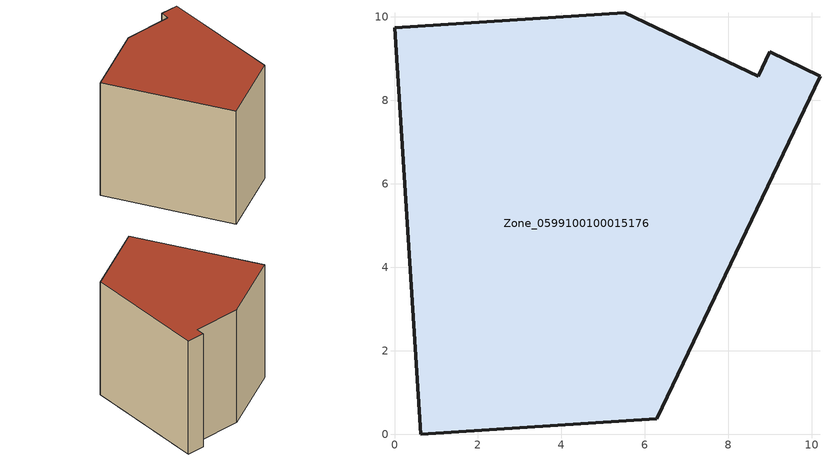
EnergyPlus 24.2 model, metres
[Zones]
Zone_0599100100015176
 floor ground (C_G): 0,9.75 5.51,10.1 8.71,8.58 8.99,9.16 10.19,8.58 6.28,0.37 0.63,0 z0
 wall outside (C_F): 0.63,0 6.28,0.37 10.19,8.58 8.99,9.16 8.71,8.58 5.51,10.1 0,9.75 0.63,0 z0:9.39
 roof outside (C_R): 5.51,10.1 0,9.75 0.63,0 6.28,0.37 10.19,8.58 8.99,9.16 8.71,8.58 z9.39
[BUILDING]
Pand.0599100100015176: North Axis=0; Terrain=City; Loads Convergence Tolerance Value=0.04; Temperature Convergence Tolerance Value=0.4; Solar Distribution=FullExterior; Maximum Number of Warmup Days=25; Minimum Number of Warmup Days=1
[Site:Location]
Rotterdam.The.Hague.AP_ZH_NLD Design_Conditions: Latitude=51.96; Longitude=4.45; Time Zone=1; Elevation=-4.5
[SITE:GROUNDTEMPERATURE:BUILDINGSURFACE]
18, 18, 18, 18, 18, 18, 18, 18, 18, 18, 18, 18
[MATERIAL] Thermal Absorptance=0.9; Solar Absorptance=0.7; Visible Absorptance=0.7
Name | Roughness | Thickness | Conductivity | Density | Specific Heat
G.TC.2015-2018 | MediumSmooth | 0.15 | 0.0428571 | 540 | 1210
F.TC.2015-2018 | Rough | 0.3 | 0.0666667 | 1920 | 840
R.TC.2015-2018 | MediumRough | 0.2 | 0.0333333 | 1500 | 1000
[CONSTRUCTION]
C_G: G.TC.2015-2018
C_F: F.TC.2015-2018
C_R: R.TC.2015-2018
[ZONE]
Zone_0599100100015176: Type=1; Multiplier=1; Ceiling Height=Autocalculate; Volume=Autocalculate; Floor Area=autocalculate; Part of Total Floor Area=Yes
[ZONEINFILTRATION:DESIGNFLOWRATE]
Infil_Zone_0599100100015176: Zone or ZoneList or Space or SpaceList=Zone_0599100100015176; Schedule=AlwaysOn; Design Flow Rate Calculation Method=Flow/Area; Flow Rate per Floor Area=0.0015; Constant Term Coefficient=1; Temperature Term Coefficient=0; Velocity Term Coefficient=0; Velocity Squared Term Coefficient=0
[HVACTEMPLATE:ZONE:IDEALLOADSAIRSYSTEM]
Zone_0599100100015176: Maximum Heating Supply Air Temperature=50; Minimum Cooling Supply Air Temperature=13; Maximum Heating Supply Air Humidity Ratio=0.0156; Minimum Cooling Supply Air Humidity Ratio=0.0077; Heating Limit=NoLimit; Cooling Limit=NoLimit; Dehumidification Control Type=ConstantSensibleHeatRatio; Cooling Sensible Heat Ratio=0.7; Dehumidification Setpoint=60; Humidification Control Type=None; Humidification Setpoint=30; Outdoor Air Method=None; Outdoor Air Flow Rate per Person=0.00944; Outdoor Air Flow Rate per Zone Floor Area=0; Outdoor Air Flow Rate per Zone=0; Demand Controlled Ventilation Type=None; Outdoor Air Economizer Type=NoEconomizer; Heat Recovery Type=None; Sensible Heat Recovery Effectiveness=0.7; Latent Heat Recovery Effectiveness=0.65
[ZONECONTROL:THERMOSTAT]
ThermostatControl_Zone_0599100100015176: Zone or ZoneList=Zone_0599100100015176; Control Type Schedule=DualSetpointControlType; Control 1=Thermostat_Zone_0599100100015176; Temperature Difference Between Cutout And Setpoint=0
[THERMOSTATSETPOINT:DUALSETPOINT]
Thermostat_Zone_0599100100015176: Heating Setpoint Temperature Schedule=HeatingSetpoint_Zone_0599100100015176; Cooling Setpoint Temperature Schedule=CoolingSetpoint_Zone_0599100100015176
[SCHEDULE:COMPACT]
HeatingSetpoint_Zone_0599100100015176: Through: 12/31, For: AllDays, Until: 24:00, 21
CoolingSetpoint_Zone_0599100100015176: Through: 12/31, For: AllDays, Until: 24:00, 24
DualSetpointControlType: Through: 12/31, For: AllDays, Until: 24:00, 4
AlwaysOn: Through: 12/31, For: AllDays, Until: 24:00, 1
